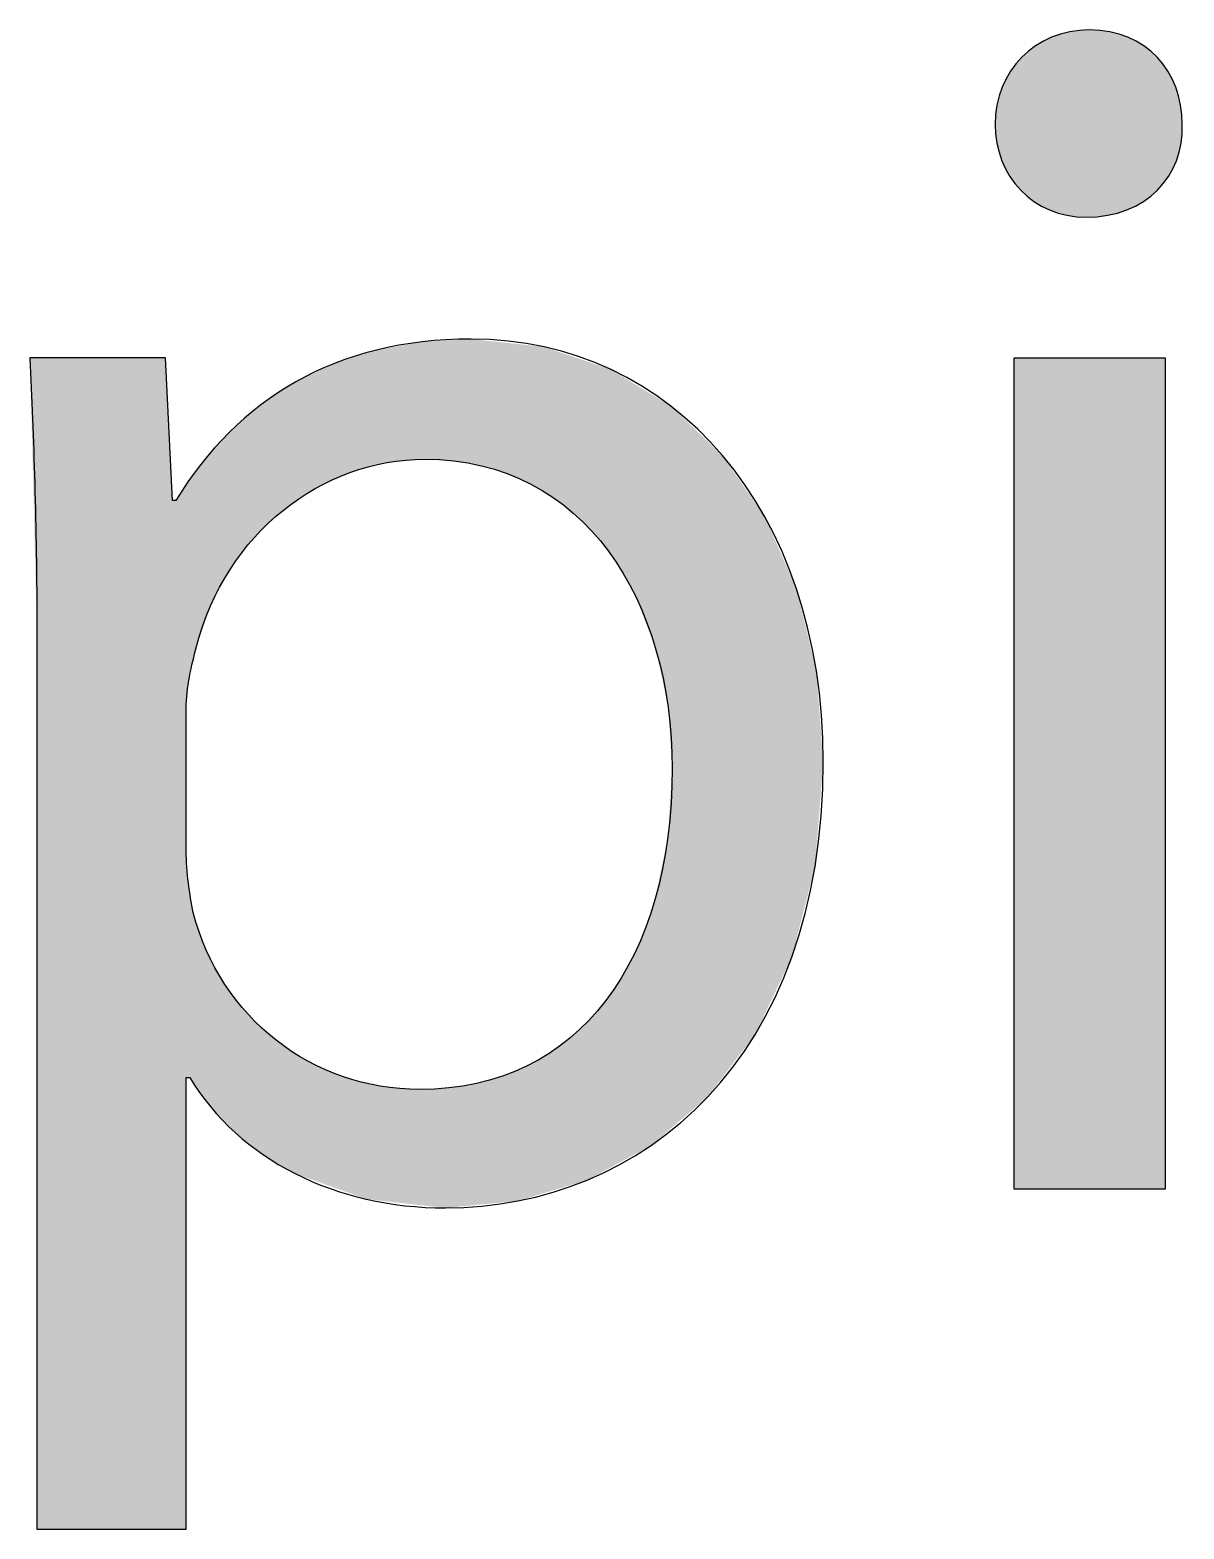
# Model space of a CAD drawing. Extents: x -102 to 434, y -1398 to -13.
# Drawn here: x -76.95 to -69.56, y -846.65 to -837.05 of the extents above; entities that cross this region are included whole.
import ezdxf

# ---------------------------------------------------------------- set-up
doc = ezdxf.new("R2010")
doc.units = 0
doc.layers.add('LAYER_1', color=7, linetype='CONTINUOUS')

# ---------------------------------------------------------------- blocks, each defined once
blk = doc.blocks.new('*U58')
at = {"layer": 'LAYER_1', "color": 250}
for points in [[(-74.7332, -839.8405), (-74.7999, -839.1232), (-74.7332, -839.102)], [(-74.7107, -839.8345), (-74.7332, -839.102), (-74.7107, -839.0979)], [(-74.6683, -839.823), (-74.7107, -839.0979), (-74.6683, -839.0903)], [(-74.4566, -839.8042), (-74.6683, -839.0903), (-74.4566, -839.0522)], [(-74.4412, -839.8028), (-74.4566, -839.0522), (-74.4412, -839.0495)], [(-74.4237, -839.8013), (-74.4412, -839.0495), (-74.4237, -839.0485)], [(-74.2918, -839.8087), (-74.4237, -839.0485), (-74.2918, -839.041)], [(-74.4237, -839.8013), (-74.4237, -839.0485), (-74.2918, -839.8087)], [(-74.2699, -839.81), (-74.2918, -839.041), (-74.2699, -839.0398)], [(-74.2918, -839.8087), (-74.2918, -839.041), (-74.2699, -839.81)], [(-74.2374, -839.8118), (-74.2699, -839.0398), (-74.2374, -839.0379)], [(-74.2699, -839.81), (-74.2699, -839.0398), (-74.2374, -839.8118)], [(-74.1267, -839.8312), (-74.2374, -839.0379), (-74.1267, -839.0316)], [(-74.2374, -839.8118), (-74.2374, -839.0379), (-74.1267, -839.8312)], [(-74.1267, -839.8312), (-74.1267, -839.0316), (-74.0935, -839.8371)], [(-74.0935, -839.8371), (-74.0935, -839.0352), (-74.062, -839.8426)], [(-74.062, -839.8426), (-74.062, -839.0386), (-73.9277, -839.8835)], [(-73.9277, -839.8835), (-73.9277, -839.053), (-73.8977, -839.8926)], [(-73.8977, -839.8926), (-73.8977, -839.0562), (-73.8279, -839.9236)], [(-73.8279, -839.9236), (-73.8279, -839.0637), (-73.7726, -839.9482)], [(-73.7726, -839.9482), (-73.7726, -839.0696), (-73.7447, -839.9606)], [(-73.7447, -839.9606), (-73.7447, -839.0726), (-73.6604, -840.0112)], [(-73.6604, -840.0112), (-73.6604, -839.0816), (-73.6285, -840.0304)], [(-73.6285, -840.0304), (-73.6285, -839.0924), (-73.6032, -840.0456)], [(-73.6032, -840.0456), (-73.6032, -839.101), (-73.4957, -840.1289)], [(-75.0026, -839.9319), (-75.1271, -839.2469), (-75.0026, -839.1877)], [(-74.951, -839.9081), (-75.0026, -839.1877), (-74.951, -839.1713)], [(-74.9043, -839.8866), (-74.951, -839.1713), (-74.9043, -839.1564)], [(-74.7999, -839.8585), (-74.9043, -839.1564), (-74.7999, -839.1232)], [(-73.4957, -840.1289), (-73.4957, -839.1375), (-73.4731, -840.1464)], [(-73.4731, -840.1464), (-73.4731, -839.1451), (-73.3848, -840.2326)], [(-73.3848, -840.2326), (-73.3848, -839.1751), (-73.3744, -840.2428)], [(-73.3744, -840.2428), (-73.3744, -839.1786), (-73.3548, -840.2619)], [(-73.3548, -840.2619), (-73.3548, -839.1852), (-73.2648, -840.3711)], [(-75.1741, -840.0212), (-75.2498, -839.3053), (-75.1741, -839.2692)], [(-75.1271, -839.9893), (-75.1741, -839.2692), (-75.1271, -839.2469)], [(-73.2648, -840.3711), (-73.2648, -839.2158), (-73.2483, -840.3911)], [(-73.2483, -840.3911), (-73.2483, -839.2214), (-73.2316, -840.416)], [(-73.2316, -840.416), (-73.2316, -839.227), (-73.1672, -840.5126)], [(-73.1672, -840.5126), (-73.1672, -839.2664), (-73.1538, -840.5327)], [(-73.1538, -840.5327), (-73.1538, -839.2746), (-73.0819, -840.6663)], [(-75.3763, -840.1703), (-75.4573, -839.4417), (-75.3763, -839.3885)], [(-75.3323, -840.1287), (-75.3763, -839.3885), (-75.3323, -839.3595)], [(-75.2554, -840.0764), (-75.3323, -839.3595), (-75.2554, -839.3089)], [(-75.2498, -840.0726), (-75.2554, -839.3089), (-75.2498, -839.3053)], [(-73.0819, -840.6663), (-73.0819, -839.3185), (-73.0714, -840.6858)], [(-73.0714, -840.6858), (-73.0714, -839.3249), (-73.009, -840.8498)], [(-73.009, -840.8498), (-73.009, -839.363), (-72.9753, -840.9383)], [(-72.9753, -840.9383), (-72.9753, -839.3836), (-72.9488, -841.008)], [(-75.5154, -840.302), (-75.5543, -839.5225), (-75.5154, -839.4886)], [(-75.4748, -840.2636), (-75.5154, -839.4886), (-75.4748, -839.4532)], [(-75.4573, -840.247), (-75.4748, -839.4532), (-75.4573, -839.4417)], [(-72.9488, -841.008), (-72.9488, -839.3998), (-72.9436, -841.0216)], [(-72.9436, -841.0216), (-72.9436, -839.4029), (-72.8675, -841.3828)], [(-72.8675, -841.3828), (-72.8675, -839.4494), (-72.8661, -841.3895)], [(-72.8661, -841.3895), (-72.8661, -839.4503), (-72.8479, -841.6616)], [(-72.8479, -841.6616), (-72.8479, -839.4613), (-72.84, -841.7808)], [(-75.5543, -840.353), (-75.6387, -839.596), (-75.5543, -839.5225)], [(-75.7046, -840.5682), (-75.7969, -839.7646), (-75.7046, -839.6604)], [(-75.6778, -840.5182), (-75.7046, -839.6604), (-75.6778, -839.6302)], [(-75.6717, -840.5068), (-75.6778, -839.6302), (-75.6717, -839.6248)], [(-75.6387, -840.4635), (-75.6717, -839.6248), (-75.6387, -839.596)], [(-75.7972, -840.7412), (-75.8238, -839.7949), (-75.7972, -839.7649)], [(-75.7969, -840.7403), (-75.7972, -839.7649), (-75.7969, -839.7646)], [(-75.8863, -841.0002), (-75.9082, -839.9059), (-75.8863, -839.8742)], [(-75.8589, -840.9206), (-75.8863, -839.8742), (-75.8589, -839.8346)], [(-75.8238, -840.8184), (-75.8589, -839.8346), (-75.8238, -839.7949)], [(-75.9523, -846.6529), (-76.0183, -840.0652), (-75.9523, -839.9697)], [(-75.9385, -841.2614), (-75.9523, -839.9697), (-75.9385, -839.9498)], [(-75.9316, -841.1941), (-75.9385, -839.9498), (-75.9316, -839.9398)], [(-75.9302, -841.1881), (-75.9316, -839.9398), (-75.9302, -839.9378)], [(-75.9082, -841.0938), (-75.9302, -839.9378), (-75.9082, -839.9059)], [(-72.84, -844.08), (-72.8479, -841.9077), (-72.84, -841.7808)], [(-72.8479, -844.0868), (-72.8661, -842.1971), (-72.8479, -841.9077)], [(-72.8675, -844.1036), (-72.9436, -842.592), (-72.8675, -842.2198)], [(-72.8661, -844.1024), (-72.8675, -842.2198), (-72.8661, -842.1971)], [(-75.9302, -843.7604), (-75.9302, -842.5668), (-75.9082, -843.7914)], [(-72.9488, -844.1734), (-72.9753, -842.6973), (-72.9488, -842.6173)], [(-72.9436, -844.1689), (-72.9488, -842.6173), (-72.9436, -842.592)], [(-75.9082, -843.7914), (-75.9082, -842.7048), (-75.8863, -843.8223)], [(-72.9753, -844.1961), (-73.009, -842.7989), (-72.9753, -842.6973)], [(-75.8863, -843.8223), (-75.8863, -842.7673), (-75.8589, -843.8608)], [(-75.8589, -843.8608), (-75.8589, -842.8456), (-75.8238, -843.9104)], [(-73.009, -844.2144), (-73.0714, -842.9439), (-73.009, -842.7989)], [(-75.8238, -843.9104), (-75.8238, -842.9462), (-75.7972, -843.9478)], [(-73.0714, -844.2483), (-73.0819, -842.9681), (-73.0714, -842.9439)], [(-75.7972, -843.9478), (-75.7972, -842.995), (-75.7969, -843.9481)], [(-75.7969, -843.9481), (-75.7969, -842.9955), (-75.7046, -844.0446)], [(-73.0819, -844.254), (-73.1538, -843.0998), (-73.0819, -842.9681)], [(-73.1672, -844.3004), (-73.2316, -843.2186), (-73.1672, -843.1244)], [(-73.1538, -844.2931), (-73.1672, -843.1244), (-73.1538, -843.0998)], [(-75.7046, -844.0446), (-75.7046, -843.1649), (-75.6778, -844.0727)], [(-75.6778, -844.0727), (-75.6778, -843.1994), (-75.6717, -844.0791)], [(-75.6717, -844.0791), (-75.6717, -843.2072), (-75.6387, -844.1136)], [(-73.2316, -844.3353), (-73.2483, -843.2429), (-73.2316, -843.2186)], [(-75.6387, -844.1136), (-75.6387, -843.2497), (-75.5543, -844.1802)], [(-73.2648, -844.3534), (-73.3548, -843.3724), (-73.2648, -843.267)], [(-73.2483, -844.3444), (-73.2648, -843.267), (-73.2483, -843.2429)], [(-75.5543, -844.1802), (-75.5543, -843.3581), (-75.5154, -844.2109)], [(-75.5154, -844.2109), (-75.5154, -843.3942), (-75.4748, -844.2429)], [(-73.3848, -844.4185), (-73.4731, -843.4876), (-73.3848, -843.4051)], [(-73.3744, -844.4129), (-73.3848, -843.4051), (-73.3744, -843.3954)], [(-73.3548, -844.4022), (-73.3744, -843.3954), (-73.3548, -843.3724)], [(-75.4748, -844.2429), (-75.4748, -843.4317), (-75.4573, -844.2568)], [(-75.4573, -844.2568), (-75.4573, -843.4479), (-75.3763, -844.3047)], [(-75.3763, -844.3047), (-75.3763, -843.5228), (-75.3323, -844.3307)], [(-73.4957, -844.4519), (-73.6032, -843.5878), (-73.4957, -843.5087)], [(-73.4731, -844.4451), (-73.4957, -843.5087), (-73.4731, -843.4876)], [(-75.3323, -844.3307), (-75.3323, -843.5518), (-75.2554, -844.3762)], [(-75.2554, -844.3762), (-75.2554, -843.6025), (-75.2498, -844.3782)], [(-75.2498, -844.3782), (-75.2498, -843.6062), (-75.1741, -844.4054)], [(-73.6285, -844.4918), (-73.6604, -843.6245), (-73.6285, -843.6064)], [(-73.6032, -844.4842), (-73.6285, -843.6064), (-73.6032, -843.5878)], [(-75.1741, -844.4054), (-75.1741, -843.6561), (-75.1271, -844.4223)], [(-75.1271, -844.4223), (-75.1271, -843.6769), (-75.0026, -844.467)], [(-73.8279, -844.5518), (-73.8977, -843.7399), (-73.8279, -843.7109)], [(-73.7726, -844.5352), (-73.8279, -843.7109), (-73.7726, -843.6879)], [(-73.7447, -844.5268), (-73.7726, -843.6879), (-73.7447, -843.6722)], [(-73.6604, -844.5014), (-73.7447, -843.6722), (-73.6604, -843.6245)], [(-75.0026, -844.467), (-75.0026, -843.7321), (-74.951, -844.4855)], [(-74.951, -844.4855), (-74.951, -843.7549), (-74.9043, -844.5023)], [(-74.9043, -844.5023), (-74.9043, -843.7669), (-74.7999, -844.5398)], [(-74.7999, -844.5398), (-74.7999, -843.7936), (-74.7332, -844.5472)], [(-74.7332, -844.5472), (-74.7332, -843.8107), (-74.7107, -844.5497)], [(-74.1267, -844.5804), (-74.2374, -843.8226), (-74.1267, -843.8046)], [(-74.0935, -844.5772), (-74.1267, -843.8046), (-74.0935, -843.7993)], [(-74.062, -844.5742), (-74.0935, -843.7993), (-74.062, -843.7903)], [(-73.9277, -844.5613), (-74.062, -843.7903), (-73.9277, -843.7524)], [(-73.8977, -844.5585), (-73.9277, -843.7524), (-73.8977, -843.7399)], [(-74.7107, -844.5497), (-74.7107, -843.8164), (-74.6683, -844.5544)], [(-74.6683, -844.5544), (-74.6683, -843.8199), (-74.4566, -844.5779)], [(-74.4412, -844.5796), (-74.4566, -843.8376), (-74.4412, -843.8368)], [(-74.4566, -844.5779), (-74.4566, -843.8376), (-74.4412, -844.5796)], [(-74.4237, -844.5815), (-74.4412, -843.8368), (-74.4237, -843.8358)], [(-74.4412, -844.5796), (-74.4412, -843.8368), (-74.4237, -844.5815)], [(-74.2918, -844.5962), (-74.4237, -843.8358), (-74.2918, -843.829)], [(-74.4237, -844.5815), (-74.4237, -843.8358), (-74.2918, -844.5962)], [(-74.2699, -844.5941), (-74.2918, -843.829), (-74.2699, -843.8279)], [(-74.2374, -844.591), (-74.2699, -843.8279), (-74.2374, -843.8226)]]:
    blk.add_solid(points, dxfattribs=at)
at = {"layer": 'LAYER_1', "color": 250, "extrusion": (0, 0, -1)}
for points in [[(74.7332, -839.8405), (74.7332, -839.102), (74.7107, -839.8345)], [(74.7107, -839.8345), (74.7107, -839.0979), (74.6683, -839.823)], [(74.6683, -839.823), (74.6683, -839.0903), (74.4566, -839.8042)], [(74.4566, -839.8042), (74.4566, -839.0522), (74.4412, -839.8028)], [(74.4412, -839.8028), (74.4412, -839.0495), (74.4237, -839.8013)], [(74.0935, -839.8371), (74.1267, -839.0316), (74.0935, -839.0352)], [(74.062, -839.8426), (74.0935, -839.0352), (74.062, -839.0386)], [(73.9277, -839.8835), (74.062, -839.0386), (73.9277, -839.053)], [(73.8977, -839.8926), (73.9277, -839.053), (73.8977, -839.0562)], [(73.8279, -839.9236), (73.8977, -839.0562), (73.8279, -839.0637)], [(73.7726, -839.9482), (73.8279, -839.0637), (73.7726, -839.0696)], [(73.7447, -839.9606), (73.7726, -839.0696), (73.7447, -839.0726)], [(73.6604, -840.0112), (73.7447, -839.0726), (73.6604, -839.0816)], [(73.6285, -840.0304), (73.6604, -839.0816), (73.6285, -839.0924)], [(73.6032, -840.0456), (73.6285, -839.0924), (73.6032, -839.101)], [(73.4957, -840.1289), (73.6032, -839.101), (73.4957, -839.1375)], [(76.909, -840.8899), (76.9531, -839.1529), (76.909, -839.1529)], [(76.909, -846.6529), (76.909, -839.1529), (76.0842, -846.6529)], [(76.0842, -846.6529), (76.909, -839.1529), (76.0842, -839.1529)], [(76.0842, -846.6529), (76.0842, -839.1529), (76.0403, -846.6529)], [(76.0403, -846.6529), (76.0842, -839.1529), (76.0403, -840.0652)], [(75.0026, -839.9319), (75.0026, -839.1877), (74.951, -839.9081)], [(74.951, -839.9081), (74.951, -839.1713), (74.9043, -839.8866)], [(74.9043, -839.8866), (74.9043, -839.1564), (74.7999, -839.8585)], [(74.7999, -839.8585), (74.7999, -839.1232), (74.7332, -839.8405)], [(73.4731, -840.1464), (73.4957, -839.1375), (73.4731, -839.1451)], [(73.3848, -840.2326), (73.4731, -839.1451), (73.3848, -839.1751)], [(73.3744, -840.2428), (73.3848, -839.1751), (73.3744, -839.1786)], [(73.3548, -840.2619), (73.3744, -839.1786), (73.3548, -839.1852)], [(73.2648, -840.3711), (73.3548, -839.1852), (73.2648, -839.2158)], [(75.1741, -840.0212), (75.1741, -839.2692), (75.1271, -839.9893)], [(75.1271, -839.9893), (75.1271, -839.2469), (75.0026, -839.9319)], [(73.2483, -840.3911), (73.2648, -839.2158), (73.2483, -839.2214)], [(73.2316, -840.416), (73.2483, -839.2214), (73.2316, -839.227)], [(73.1672, -840.5126), (73.2316, -839.227), (73.1672, -839.2664)], [(73.1538, -840.5327), (73.1672, -839.2664), (73.1538, -839.2746)], [(73.0819, -840.6663), (73.1538, -839.2746), (73.0819, -839.3185)], [(75.3763, -840.1703), (75.3763, -839.3885), (75.3323, -840.1287)], [(75.3323, -840.1287), (75.3323, -839.3595), (75.2554, -840.0764)], [(75.2554, -840.0764), (75.2554, -839.3089), (75.2498, -840.0726)], [(75.2498, -840.0726), (75.2498, -839.3053), (75.1741, -840.0212)], [(73.0714, -840.6858), (73.0819, -839.3185), (73.0714, -839.3249)], [(73.009, -840.8498), (73.0714, -839.3249), (73.009, -839.363)], [(72.9753, -840.9383), (73.009, -839.363), (72.9753, -839.3836)], [(72.9488, -841.008), (72.9753, -839.3836), (72.9488, -839.3998)], [(75.5154, -840.302), (75.5154, -839.4886), (75.4748, -840.2636)], [(75.4748, -840.2636), (75.4748, -839.4532), (75.4573, -840.247)], [(75.4573, -840.247), (75.4573, -839.4417), (75.3763, -840.1703)], [(72.9436, -841.0216), (72.9488, -839.3998), (72.9436, -839.4029)], [(72.8675, -841.3828), (72.9436, -839.4029), (72.8675, -839.4494)], [(72.8661, -841.3895), (72.8675, -839.4494), (72.8661, -839.4503)], [(72.8479, -841.6616), (72.8661, -839.4503), (72.8479, -839.4613)], [(72.84, -841.7808), (72.8479, -839.4613), (72.84, -839.469)], [(72.84, -844.08), (72.84, -839.469), (72.6119, -843.8842)], [(72.6119, -843.8842), (72.84, -839.469), (72.6119, -839.6872)], [(75.5543, -840.353), (75.5543, -839.5225), (75.5154, -840.302)], [(75.7046, -840.5682), (75.7046, -839.6604), (75.6778, -840.5182)], [(75.6778, -840.5182), (75.6778, -839.6302), (75.6717, -840.5068)], [(75.6717, -840.5068), (75.6717, -839.6248), (75.6387, -840.4635)], [(75.6387, -840.4635), (75.6387, -839.596), (75.5543, -840.353)], [(75.7972, -840.7412), (75.7972, -839.7649), (75.7969, -840.7403)], [(75.7969, -840.7403), (75.7969, -839.7646), (75.7046, -840.5682)], [(72.6119, -843.8842), (72.6119, -839.6872), (72.517, -843.7591)], [(72.517, -843.7591), (72.6119, -839.6872), (72.517, -839.778)], [(72.517, -843.7591), (72.517, -839.778), (72.3073, -843.4826)], [(72.3073, -843.4826), (72.517, -839.778), (72.3073, -840.0821)], [(75.8863, -841.0002), (75.8863, -839.8742), (75.8589, -840.9206)], [(75.8589, -840.9206), (75.8589, -839.8346), (75.8238, -840.8184)], [(75.8238, -840.8184), (75.8238, -839.7949), (75.7972, -840.7412)], [(75.9523, -841.3964), (75.9523, -839.9697), (75.9385, -841.2614)], [(75.9385, -841.2614), (75.9385, -839.9498), (75.9316, -841.1941)], [(75.9316, -841.1941), (75.9316, -839.9398), (75.9302, -841.1881)], [(75.9302, -841.1881), (75.9302, -839.9378), (75.9082, -841.0938)], [(75.9082, -841.0938), (75.9082, -839.9059), (75.8863, -841.0002)], [(76.0403, -846.6529), (76.0403, -840.0652), (76.0183, -846.6529)], [(76.0183, -846.6529), (76.0403, -840.0652), (76.0183, -840.0652)], [(76.0183, -846.6529), (76.0183, -840.0652), (75.9523, -846.6529)], [(72.3073, -843.4826), (72.3073, -840.0821), (72.2463, -843.3542)], [(72.2463, -843.3542), (72.3073, -840.0821), (72.2463, -840.1705)], [(72.2463, -843.3542), (72.2463, -840.1705), (72.074, -842.991)], [(72.074, -842.991), (72.2463, -840.1705), (72.074, -840.5628)], [(72.074, -842.991), (72.074, -840.5628), (72.0436, -842.8723)], [(72.0436, -842.8723), (72.074, -840.5628), (72.0436, -840.6321)], [(72.0436, -842.8723), (72.0436, -840.6321), (71.9248, -842.4092)], [(71.9248, -842.4092), (72.0436, -840.6321), (71.9248, -841.1216)], [(71.9248, -842.4092), (71.9248, -841.1216), (71.9164, -842.3011)], [(71.9164, -842.3011), (71.9248, -841.1216), (71.9164, -841.1564)], [(71.9164, -842.3011), (71.9164, -841.1564), (71.8723, -841.7367)], [(72.8479, -844.0868), (72.8479, -841.9077), (72.84, -844.08)], [(72.8675, -844.1036), (72.8675, -842.2198), (72.8661, -844.1024)], [(72.8661, -844.1024), (72.8661, -842.1971), (72.8479, -844.0868)], [(75.9523, -843.7604), (75.9523, -842.3086), (75.9385, -843.7604)], [(75.9385, -843.7604), (75.9523, -842.3086), (75.9385, -842.515)], [(75.9385, -843.7604), (75.9385, -842.515), (75.9316, -843.7604)], [(75.9316, -843.7604), (75.9385, -842.515), (75.9316, -842.558)], [(75.9316, -843.7604), (75.9316, -842.558), (75.9302, -843.7604)], [(75.9302, -843.7604), (75.9316, -842.558), (75.9302, -842.5668)], [(75.9082, -843.7914), (75.9302, -842.5668), (75.9082, -842.7048)], [(72.9488, -844.1734), (72.9488, -842.6173), (72.9436, -844.1689)], [(72.9436, -844.1689), (72.9436, -842.592), (72.8675, -844.1036)], [(75.8863, -843.8223), (75.9082, -842.7048), (75.8863, -842.7673)], [(72.9753, -844.1961), (72.9753, -842.6973), (72.9488, -844.1734)], [(75.8589, -843.8608), (75.8863, -842.7673), (75.8589, -842.8456)], [(75.8238, -843.9104), (75.8589, -842.8456), (75.8238, -842.9462)], [(73.009, -844.2144), (73.009, -842.7989), (72.9753, -844.1961)], [(75.7972, -843.9478), (75.8238, -842.9462), (75.7972, -842.995)], [(73.0714, -844.2483), (73.0714, -842.9439), (73.009, -844.2144)], [(75.7969, -843.9481), (75.7972, -842.995), (75.7969, -842.9955)], [(75.7046, -844.0446), (75.7969, -842.9955), (75.7046, -843.1649)], [(73.0819, -844.254), (73.0819, -842.9681), (73.0714, -844.2483)], [(73.1672, -844.3004), (73.1672, -843.1244), (73.1538, -844.2931)], [(73.1538, -844.2931), (73.1538, -843.0998), (73.0819, -844.254)], [(75.6778, -844.0727), (75.7046, -843.1649), (75.6778, -843.1994)], [(75.6717, -844.0791), (75.6778, -843.1994), (75.6717, -843.2072)], [(75.6387, -844.1136), (75.6717, -843.2072), (75.6387, -843.2497)], [(73.2316, -844.3353), (73.2316, -843.2186), (73.1672, -844.3004)], [(75.5543, -844.1802), (75.6387, -843.2497), (75.5543, -843.3581)], [(73.2648, -844.3534), (73.2648, -843.267), (73.2483, -844.3444)], [(73.2483, -844.3444), (73.2483, -843.2429), (73.2316, -844.3353)], [(75.5154, -844.2109), (75.5543, -843.3581), (75.5154, -843.3942)], [(75.4748, -844.2429), (75.5154, -843.3942), (75.4748, -843.4317)], [(73.3848, -844.4185), (73.3848, -843.4051), (73.3744, -844.4129)], [(73.3744, -844.4129), (73.3744, -843.3954), (73.3548, -844.4022)], [(73.3548, -844.4022), (73.3548, -843.3724), (73.2648, -844.3534)], [(75.4573, -844.2568), (75.4748, -843.4317), (75.4573, -843.4479)], [(75.3763, -844.3047), (75.4573, -843.4479), (75.3763, -843.5228)], [(75.3323, -844.3307), (75.3763, -843.5228), (75.3323, -843.5518)], [(73.4957, -844.4519), (73.4957, -843.5087), (73.4731, -844.4451)], [(73.4731, -844.4451), (73.4731, -843.4876), (73.3848, -844.4185)], [(75.2554, -844.3762), (75.3323, -843.5518), (75.2554, -843.6025)], [(75.2498, -844.3782), (75.2554, -843.6025), (75.2498, -843.6062)], [(75.1741, -844.4054), (75.2498, -843.6062), (75.1741, -843.6561)], [(73.6285, -844.4918), (73.6285, -843.6064), (73.6032, -844.4842)], [(73.6032, -844.4842), (73.6032, -843.5878), (73.4957, -844.4519)], [(75.1271, -844.4223), (75.1741, -843.6561), (75.1271, -843.6769)], [(75.0026, -844.467), (75.1271, -843.6769), (75.0026, -843.7321)], [(73.8279, -844.5518), (73.8279, -843.7109), (73.7726, -844.5352)], [(73.7726, -844.5352), (73.7726, -843.6879), (73.7447, -844.5268)], [(73.7447, -844.5268), (73.7447, -843.6722), (73.6604, -844.5014)], [(73.6604, -844.5014), (73.6604, -843.6245), (73.6285, -844.4918)], [(74.951, -844.4855), (75.0026, -843.7321), (74.951, -843.7549)], [(74.9043, -844.5023), (74.951, -843.7549), (74.9043, -843.7669)], [(74.7999, -844.5398), (74.9043, -843.7669), (74.7999, -843.7936)], [(74.7332, -844.5472), (74.7999, -843.7936), (74.7332, -843.8107)], [(74.7107, -844.5497), (74.7332, -843.8107), (74.7107, -843.8164)], [(74.1267, -844.5804), (74.1267, -843.8046), (74.0935, -844.5772)], [(74.0935, -844.5772), (74.0935, -843.7993), (74.062, -844.5742)], [(74.062, -844.5742), (74.062, -843.7903), (73.9277, -844.5613)], [(73.9277, -844.5613), (73.9277, -843.7524), (73.8977, -844.5585)], [(73.8977, -844.5585), (73.8977, -843.7399), (73.8279, -844.5518)], [(74.6683, -844.5544), (74.7107, -843.8164), (74.6683, -843.8199)], [(74.4566, -844.5779), (74.6683, -843.8199), (74.4566, -843.8376)], [(74.2918, -844.5962), (74.2918, -843.829), (74.2699, -844.5941)], [(74.2699, -844.5941), (74.2699, -843.8279), (74.2374, -844.591)], [(74.2374, -844.591), (74.2374, -843.8226), (74.1267, -844.5804)]]:
    blk.add_solid(points, dxfattribs=at)
blk = doc.blocks.new('*U59')
at = {"layer": 'LAYER_1', "color": 250}
for points in [[(-70.3688, -838.2245), (-70.4094, -837.0987), (-70.3688, -837.0843)], [(-70.3529, -838.2285), (-70.3688, -837.0843), (-70.3529, -837.0787)], [(-70.3688, -838.2245), (-70.3688, -837.0843), (-70.3529, -838.2285)], [(-70.3113, -838.239), (-70.3529, -837.0787), (-70.3113, -837.0685)], [(-70.3529, -838.2285), (-70.3529, -837.0787), (-70.3113, -838.239)], [(-70.2935, -838.2416), (-70.3113, -837.0685), (-70.2935, -837.0641)], [(-70.3113, -838.239), (-70.3113, -837.0685), (-70.2935, -838.2416)], [(-70.2511, -838.2479), (-70.2935, -837.0641), (-70.2511, -837.058)], [(-70.2935, -838.2416), (-70.2935, -837.0641), (-70.2511, -838.2479)], [(-70.2312, -838.2489), (-70.2511, -837.058), (-70.2312, -837.0551)], [(-70.2511, -838.2479), (-70.2511, -837.058), (-70.2312, -838.2489)], [(-70.1883, -838.251), (-70.2312, -837.0551), (-70.1883, -837.0531)], [(-70.2312, -838.2489), (-70.2312, -837.0551), (-70.1883, -838.251)], [(-70.1664, -838.25), (-70.1883, -837.0531), (-70.1664, -837.0521)], [(-70.5586, -838.1225), (-70.567, -837.1958), (-70.5586, -837.188)], [(-70.5226, -838.1501), (-70.5586, -837.188), (-70.5226, -837.1612)], [(-70.5586, -838.1225), (-70.5586, -837.188), (-70.5226, -838.1501)], [(-70.5124, -838.1564), (-70.5226, -837.1612), (-70.5124, -837.1536)], [(-70.5226, -838.1501), (-70.5226, -837.1612), (-70.5124, -838.1564)], [(-70.4746, -838.1797), (-70.5124, -837.1536), (-70.4746, -837.1309)], [(-70.5124, -838.1564), (-70.5124, -837.1536), (-70.4746, -838.1797)], [(-70.4626, -838.1855), (-70.4746, -837.1309), (-70.4626, -837.1237)], [(-70.4746, -838.1797), (-70.4746, -837.1309), (-70.4626, -838.1855)], [(-70.4233, -838.2046), (-70.4626, -837.1237), (-70.4233, -837.1052)], [(-70.4626, -838.1855), (-70.4626, -837.1237), (-70.4233, -838.2046)], [(-70.4094, -838.2097), (-70.4233, -837.1052), (-70.4094, -837.0987)], [(-70.4233, -838.2046), (-70.4233, -837.1052), (-70.4094, -838.2097)], [(-70.4094, -838.2097), (-70.4094, -837.0987), (-70.3688, -838.2245)], [(-70.6503, -838.0272), (-70.6727, -837.3158), (-70.6503, -837.285)], [(-70.6443, -838.0357), (-70.6503, -837.285), (-70.6443, -837.2768)], [(-70.6503, -838.0272), (-70.6503, -837.285), (-70.6443, -838.0357)], [(-70.6389, -838.0419), (-70.6443, -837.2768), (-70.6389, -837.2694)], [(-70.6443, -838.0357), (-70.6443, -837.2768), (-70.6389, -838.0419)], [(-70.6077, -838.0778), (-70.6389, -837.2694), (-70.6077, -837.2344)], [(-70.6389, -838.0419), (-70.6389, -837.2694), (-70.6077, -838.0778)], [(-70.6008, -838.0842), (-70.6077, -837.2344), (-70.6008, -837.2267)], [(-70.6077, -838.0778), (-70.6077, -837.2344), (-70.6008, -838.0842)], [(-70.567, -838.116), (-70.6008, -837.2267), (-70.567, -837.1958)], [(-70.6008, -838.0842), (-70.6008, -837.2267), (-70.567, -838.116)], [(-70.567, -838.116), (-70.567, -837.1958), (-70.5586, -838.1225)], [(-70.7047, -837.9411), (-70.7262, -837.4186), (-70.7047, -837.3719)], [(-70.7018, -837.9461), (-70.7047, -837.3719), (-70.7018, -837.3656)], [(-70.7047, -837.9411), (-70.7047, -837.3719), (-70.7018, -837.9461)], [(-70.6767, -837.99), (-70.7018, -837.3656), (-70.6767, -837.3227)], [(-70.7018, -837.9461), (-70.7018, -837.3656), (-70.6767, -837.99)], [(-70.6727, -837.9957), (-70.6767, -837.3227), (-70.6727, -837.3158)], [(-70.6767, -837.99), (-70.6767, -837.3227), (-70.6727, -837.9957)], [(-70.6727, -837.9957), (-70.6727, -837.3158), (-70.6503, -838.0272)], [(-70.7456, -837.8376), (-70.7467, -837.4791), (-70.7456, -837.4746)], [(-70.7281, -837.8891), (-70.7456, -837.4746), (-70.7281, -837.4241)], [(-70.7456, -837.8376), (-70.7456, -837.4746), (-70.7281, -837.8891)], [(-70.7262, -837.8933), (-70.7281, -837.4241), (-70.7262, -837.4186)], [(-70.7281, -837.8891), (-70.7281, -837.4241), (-70.7262, -837.8933)], [(-70.7262, -837.8933), (-70.7262, -837.4186), (-70.7047, -837.9411)], [(-70.7602, -837.7773), (-70.7683, -837.5941), (-70.7602, -837.5366)], [(-70.7597, -837.7794), (-70.7602, -837.5366), (-70.7597, -837.5331)], [(-70.7602, -837.7773), (-70.7602, -837.5366), (-70.7597, -837.7794)], [(-70.7467, -837.8344), (-70.7597, -837.5331), (-70.7467, -837.4791)], [(-70.7597, -837.7794), (-70.7597, -837.5331), (-70.7467, -837.8344)], [(-70.7467, -837.8344), (-70.7467, -837.4791), (-70.7456, -837.8376)], [(-70.7684, -837.7181), (-70.7712, -837.6571), (-70.7684, -837.5968)], [(-70.7683, -837.719), (-70.7684, -837.5968), (-70.7683, -837.5941)], [(-70.7684, -837.7181), (-70.7684, -837.5968), (-70.7683, -837.719)], [(-70.7683, -837.719), (-70.7683, -837.5941), (-70.7602, -837.7773)]]:
    blk.add_solid(points, dxfattribs=at)
at = {"layer": 'LAYER_1', "color": 250, "extrusion": (0, 0, -1)}
for points in [[(70.1883, -838.251), (70.1883, -837.0531), (70.1664, -838.25)], [(70.1664, -838.25), (70.1664, -837.0521), (70.1179, -838.2479)], [(70.1179, -838.2479), (70.1664, -837.0521), (70.1179, -837.0543)], [(70.1179, -838.2479), (70.1179, -837.0543), (70.1, -838.2456)], [(70.1, -838.2456), (70.1179, -837.0543), (70.1, -837.0551)], [(70.1, -838.2456), (70.1, -837.0551), (70.0509, -838.239)], [(70.0509, -838.239), (70.1, -837.0551), (70.0509, -837.0621)], [(70.0509, -838.239), (70.0509, -837.0621), (70.0367, -838.2357)], [(70.0367, -838.2357), (70.0509, -837.0621), (70.0367, -837.0641)], [(70.0367, -838.2357), (70.0367, -837.0641), (69.9877, -838.2245)], [(69.9877, -838.2245), (70.0367, -837.0641), (69.9877, -837.0761)], [(69.9877, -838.2245), (69.9877, -837.0761), (69.9768, -838.2208)], [(69.9768, -838.2208), (69.9877, -837.0761), (69.9768, -837.0787)], [(69.9768, -838.2208), (69.9768, -837.0787), (69.9282, -838.2046)], [(69.9282, -838.2046), (69.9768, -837.0787), (69.9282, -837.0959)], [(69.9282, -838.2046), (69.9282, -837.0959), (69.9205, -838.2011)], [(69.9205, -838.2011), (69.9282, -837.0959), (69.9205, -837.0987)], [(69.9205, -838.2011), (69.9205, -837.0987), (69.8728, -838.1797)], [(69.8728, -838.1797), (69.9205, -837.0987), (69.8728, -837.1214)], [(69.8728, -838.1797), (69.8728, -837.1214), (69.8679, -838.1769)], [(69.8679, -838.1769), (69.8728, -837.1214), (69.8679, -837.1237)], [(69.8679, -838.1769), (69.8679, -837.1237), (69.8215, -838.1501)], [(69.8215, -838.1501), (69.8679, -837.1237), (69.8215, -837.1521)], [(69.8215, -838.1501), (69.8215, -837.1521), (69.819, -838.1483)], [(69.819, -838.1483), (69.8215, -837.1521), (69.819, -837.1536)], [(69.819, -838.1483), (69.819, -837.1536), (69.7745, -838.116)], [(69.7745, -838.116), (69.819, -837.1536), (69.7745, -837.1877)], [(69.7745, -838.116), (69.7745, -837.1877), (69.7741, -838.1157)], [(69.7741, -838.1157), (69.7745, -837.1877), (69.7741, -837.188)], [(69.7741, -838.1157), (69.7741, -837.188), (69.7334, -838.079)], [(69.7334, -838.079), (69.7741, -837.188), (69.7334, -837.2267)], [(69.7334, -838.079), (69.7334, -837.2267), (69.732, -838.0778)], [(69.732, -838.0778), (69.7334, -837.2267), (69.732, -837.2282)], [(69.732, -838.0778), (69.732, -837.2282), (69.6968, -838.0387)], [(69.6968, -838.0387), (69.732, -837.2282), (69.6968, -837.2694)], [(69.6968, -838.0387), (69.6968, -837.2694), (69.6942, -838.0357)], [(69.6942, -838.0357), (69.6968, -837.2694), (69.6942, -837.2732)], [(69.6942, -838.0357), (69.6942, -837.2732), (69.6826, -838.0197)], [(69.6826, -838.0197), (69.6942, -837.2732), (69.6826, -837.29)], [(69.6826, -838.0197), (69.6826, -837.29), (69.6647, -837.995)], [(69.6647, -837.995), (69.6826, -837.29), (69.6647, -837.3158)], [(69.6647, -837.995), (69.6647, -837.3158), (69.6611, -837.99)], [(69.6611, -837.99), (69.6647, -837.3158), (69.6611, -837.3223)], [(69.6611, -837.99), (69.6611, -837.3223), (69.6371, -837.9483)], [(69.6371, -837.9483), (69.6611, -837.3223), (69.6371, -837.3656)], [(69.6371, -837.9483), (69.6371, -837.3656), (69.633, -837.9411)], [(69.633, -837.9411), (69.6371, -837.3656), (69.633, -837.3752)], [(69.633, -837.9411), (69.633, -837.3752), (69.6143, -837.8987)], [(69.6143, -837.8987), (69.633, -837.3752), (69.6143, -837.4186)], [(69.6143, -837.8987), (69.6143, -837.4186), (69.61, -837.8891)], [(69.61, -837.8891), (69.6143, -837.4186), (69.61, -837.4318)], [(69.61, -837.8891), (69.61, -837.4318), (69.5962, -837.8464)], [(69.5962, -837.8464), (69.61, -837.4318), (69.5962, -837.4746)], [(69.5962, -837.8464), (69.5962, -837.4746), (69.5923, -837.8344)], [(69.5923, -837.8344), (69.5962, -837.4746), (69.5923, -837.492)], [(69.5923, -837.8344), (69.5923, -837.492), (69.5831, -837.7916)], [(69.5831, -837.7916), (69.5923, -837.492), (69.5831, -837.5331)], [(69.5831, -837.7916), (69.5831, -837.5331), (69.5801, -837.7773)], [(69.5801, -837.7773), (69.5831, -837.5331), (69.5801, -837.5567)], [(69.5801, -837.7773), (69.5801, -837.5567), (69.5752, -837.734)], [(69.5752, -837.734), (69.5801, -837.5567), (69.5752, -837.5941)], [(69.5752, -837.734), (69.5752, -837.5941), (69.5734, -837.7181)], [(69.5734, -837.7181), (69.5752, -837.5941), (69.5734, -837.6359)], [(69.5734, -837.7181), (69.5734, -837.6359), (69.5725, -837.6571)], [(70.6503, -844.4756), (70.6503, -839.1529), (70.6443, -844.4756)], [(70.6443, -844.4756), (70.6503, -839.1529), (70.6443, -839.1529)], [(70.6443, -844.4756), (70.6443, -839.1529), (70.6389, -844.4756)], [(70.6389, -844.4756), (70.6443, -839.1529), (70.6389, -839.1529)], [(70.6389, -844.4756), (70.6389, -839.1529), (70.6077, -844.4756)], [(70.6077, -844.4756), (70.6389, -839.1529), (70.6077, -839.1529)], [(70.6077, -844.4756), (70.6077, -839.1529), (70.6008, -844.4756)], [(70.6008, -844.4756), (70.6077, -839.1529), (70.6008, -839.1529)], [(70.6008, -844.4756), (70.6008, -839.1529), (70.567, -844.4756)], [(70.567, -844.4756), (70.6008, -839.1529), (70.567, -839.1529)], [(70.567, -844.4756), (70.567, -839.1529), (70.5586, -844.4756)], [(70.5586, -844.4756), (70.567, -839.1529), (70.5586, -839.1529)], [(70.5586, -844.4756), (70.5586, -839.1529), (70.5226, -844.4756)], [(70.5226, -844.4756), (70.5586, -839.1529), (70.5226, -839.1529)], [(70.5226, -844.4756), (70.5226, -839.1529), (70.5124, -844.4756)], [(70.5124, -844.4756), (70.5226, -839.1529), (70.5124, -839.1529)], [(70.5124, -844.4756), (70.5124, -839.1529), (70.4746, -844.4756)], [(70.4746, -844.4756), (70.5124, -839.1529), (70.4746, -839.1529)], [(70.4746, -844.4756), (70.4746, -839.1529), (70.4626, -844.4756)], [(70.4626, -844.4756), (70.4746, -839.1529), (70.4626, -839.1529)], [(70.4626, -844.4756), (70.4626, -839.1529), (70.4233, -844.4756)], [(70.4233, -844.4756), (70.4626, -839.1529), (70.4233, -839.1529)], [(70.4233, -844.4756), (70.4233, -839.1529), (70.4094, -844.4756)], [(70.4094, -844.4756), (70.4233, -839.1529), (70.4094, -839.1529)], [(70.4094, -844.4756), (70.4094, -839.1529), (70.3688, -844.4756)], [(70.3688, -844.4756), (70.4094, -839.1529), (70.3688, -839.1529)], [(70.3688, -844.4756), (70.3688, -839.1529), (70.3529, -844.4756)], [(70.3529, -844.4756), (70.3688, -839.1529), (70.3529, -839.1529)], [(70.3529, -844.4756), (70.3529, -839.1529), (70.3113, -844.4756)], [(70.3113, -844.4756), (70.3529, -839.1529), (70.3113, -839.1529)], [(70.3113, -844.4756), (70.3113, -839.1529), (70.2935, -844.4756)], [(70.2935, -844.4756), (70.3113, -839.1529), (70.2935, -839.1529)], [(70.2935, -844.4756), (70.2935, -839.1529), (70.2511, -844.4756)], [(70.2511, -844.4756), (70.2935, -839.1529), (70.2511, -839.1529)], [(70.2511, -844.4756), (70.2511, -839.1529), (70.2312, -844.4756)], [(70.2312, -844.4756), (70.2511, -839.1529), (70.2312, -839.1529)], [(70.2312, -844.4756), (70.2312, -839.1529), (70.1883, -844.4756)], [(70.1883, -844.4756), (70.2312, -839.1529), (70.1883, -839.1529)], [(70.1883, -844.4756), (70.1883, -839.1529), (70.1664, -844.4756)], [(70.1664, -844.4756), (70.1883, -839.1529), (70.1664, -839.1529)], [(70.1664, -844.4756), (70.1664, -839.1529), (70.1179, -844.4756)], [(70.1179, -844.4756), (70.1664, -839.1529), (70.1179, -839.1529)], [(70.1179, -844.4756), (70.1179, -839.1529), (70.1, -844.4756)], [(70.1, -844.4756), (70.1179, -839.1529), (70.1, -839.1529)], [(70.1, -844.4756), (70.1, -839.1529), (70.0509, -844.4756)], [(70.0509, -844.4756), (70.1, -839.1529), (70.0509, -839.1529)], [(70.0509, -844.4756), (70.0509, -839.1529), (70.0367, -844.4756)], [(70.0367, -844.4756), (70.0509, -839.1529), (70.0367, -839.1529)], [(70.0367, -844.4756), (70.0367, -839.1529), (69.9877, -844.4756)], [(69.9877, -844.4756), (70.0367, -839.1529), (69.9877, -839.1529)], [(69.9877, -844.4756), (69.9877, -839.1529), (69.9768, -844.4756)], [(69.9768, -844.4756), (69.9877, -839.1529), (69.9768, -839.1529)], [(69.9768, -844.4756), (69.9768, -839.1529), (69.9282, -844.4756)], [(69.9282, -844.4756), (69.9768, -839.1529), (69.9282, -839.1529)], [(69.9282, -844.4756), (69.9282, -839.1529), (69.9205, -844.4756)], [(69.9205, -844.4756), (69.9282, -839.1529), (69.9205, -839.1529)], [(69.9205, -844.4756), (69.9205, -839.1529), (69.8728, -844.4756)], [(69.8728, -844.4756), (69.9205, -839.1529), (69.8728, -839.1529)], [(69.8728, -844.4756), (69.8728, -839.1529), (69.8679, -844.4756)], [(69.8679, -844.4756), (69.8728, -839.1529), (69.8679, -839.1529)], [(69.8679, -844.4756), (69.8679, -839.1529), (69.8215, -844.4756)], [(69.8215, -844.4756), (69.8679, -839.1529), (69.8215, -839.1529)], [(69.8215, -844.4756), (69.8215, -839.1529), (69.819, -844.4756)], [(69.819, -844.4756), (69.8215, -839.1529), (69.819, -839.1529)], [(69.819, -844.4756), (69.819, -839.1529), (69.7745, -844.4756)], [(69.7745, -844.4756), (69.819, -839.1529), (69.7745, -839.1529)], [(69.7745, -844.4756), (69.7745, -839.1529), (69.7741, -844.4756)], [(69.7741, -844.4756), (69.7745, -839.1529), (69.7741, -839.1529)], [(69.7741, -844.4756), (69.7741, -839.1529), (69.7334, -844.4756)], [(69.7334, -844.4756), (69.7741, -839.1529), (69.7334, -839.1529)], [(69.7334, -844.4756), (69.7334, -839.1529), (69.732, -844.4756)], [(69.732, -844.4756), (69.7334, -839.1529), (69.732, -839.1529)], [(69.732, -844.4756), (69.732, -839.1529), (69.6968, -844.4756)], [(69.6968, -844.4756), (69.732, -839.1529), (69.6968, -839.1529)], [(69.6968, -844.4756), (69.6968, -839.1529), (69.6942, -844.4756)], [(69.6942, -844.4756), (69.6968, -839.1529), (69.6942, -839.1529)], [(69.6942, -844.4756), (69.6942, -839.1529), (69.6826, -844.4756)], [(69.6826, -844.4756), (69.6942, -839.1529), (69.6826, -839.1529)]]:
    blk.add_solid(points, dxfattribs=at)
blk = doc.blocks.new('BLOCK_11')
at = {"layer": 'LAYER_1'}
blk.add_lwpolyline([(-70.6503, -844.4756), (-70.6503, -839.1529), (-69.6826, -839.1529), (-69.6826, -844.4756), (-70.6503, -844.4756)], dxfattribs=at)
for points, knots in [([(-69.5725, -837.6571), (-69.5616, -837.9871), (-69.8035, -838.251), (-70.1883, -838.251), (-70.5294, -838.251), (-70.7712, -837.9871), (-70.7712, -837.6571), (-70.7712, -837.316), (-70.5183, -837.0521), (-70.1664, -837.0521), (-69.8035, -837.0521), (-69.5725, -837.316), (-69.5725, -837.6571)], [0, 0, 0, 0, 1, 1, 1, 2, 2, 2, 3, 3, 3, 4, 4, 4, 4]), ([(-76.909, -840.8899), (-76.909, -840.2085), (-76.931, -839.6587), (-76.9531, -839.1529), (-76.9531, -839.1529), (-76.0842, -839.1529), (-76.0842, -839.1529), (-76.0842, -839.1529), (-76.0403, -840.0652), (-76.0403, -840.0652), (-76.0403, -840.0652), (-76.0183, -840.0652), (-76.0183, -840.0652), (-75.6223, -839.4168), (-74.9956, -839.0316), (-74.1267, -839.0316), (-72.84, -839.0316), (-71.8723, -840.1203), (-71.8723, -841.7367), (-71.8723, -843.6508), (-73.0381, -844.5962), (-74.2918, -844.5962), (-74.9956, -844.5962), (-75.6114, -844.2882), (-75.9302, -843.7604), (-75.9302, -843.7604), (-75.9523, -843.7604), (-75.9523, -843.7604), (-75.9523, -843.7604), (-75.9523, -846.6529), (-75.9523, -846.6529), (-75.9523, -846.6529), (-76.909, -846.6529), (-76.909, -846.6529), (-76.909, -846.6529), (-76.909, -840.8899), (-76.909, -840.8899)], [0, 0, 0, 0, 1, 1, 1, 2, 2, 2, 3, 3, 3, 4, 4, 4, 5, 5, 5, 6, 6, 6, 7, 7, 7, 8, 8, 8, 9, 9, 9, 10, 10, 10, 11, 11, 11, 12, 12, 12, 12]), ([(-75.9523, -842.3086), (-75.9523, -842.4519), (-75.9302, -842.5835), (-75.9082, -842.7048), (-75.7323, -843.3759), (-75.1496, -843.8376), (-74.4566, -843.8376), (-73.4339, -843.8376), (-72.84, -843.0018), (-72.84, -841.7808), (-72.84, -840.7142), (-73.4009, -839.8013), (-74.4237, -839.8013), (-75.0834, -839.8013), (-75.6994, -840.2746), (-75.8863, -841.0002), (-75.9192, -841.1214), (-75.9523, -841.2641), (-75.9523, -841.3964), (-75.9523, -841.3964), (-75.9523, -842.3086), (-75.9523, -842.3086)], [0, 0, 0, 0, 1, 1, 1, 2, 2, 2, 3, 3, 3, 4, 4, 4, 5, 5, 5, 6, 6, 6, 7, 7, 7, 7])]:
    blk.add_open_spline(points, degree=3, knots=knots, dxfattribs=at)
at = {"layer": 'LAYER_1', "color": 250}
for name in ['*U59', '*U58']:
    blk.add_blockref(name, (0, 0), dxfattribs=at)

msp = doc.modelspace()

# ---------------------------------------------------------------- block references
at = {"layer": 'LAYER_1'}
msp.add_blockref('BLOCK_11', (0, 0), dxfattribs=at)

doc.saveas('drawing.dxf')
